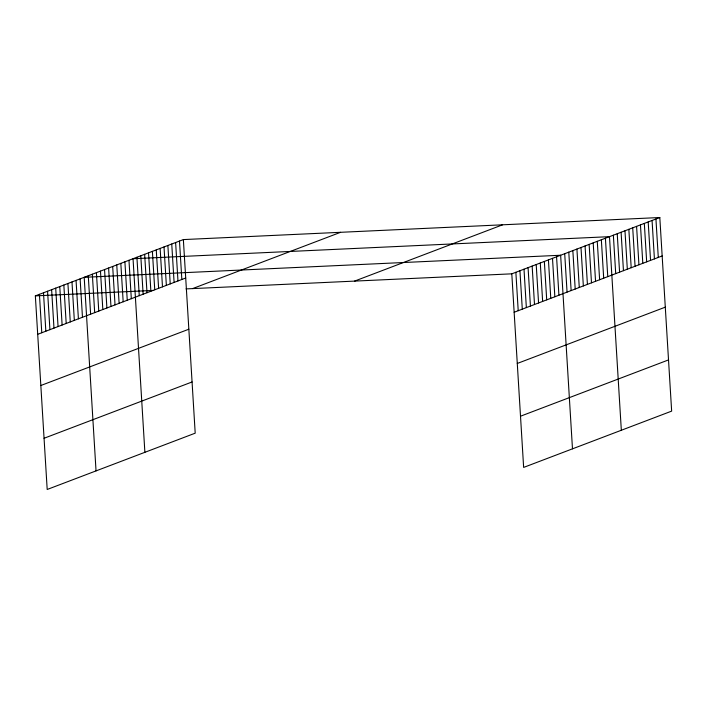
<?xml version="1.0" encoding="UTF-8"?>
<svg xmlns="http://www.w3.org/2000/svg" width="707" height="707" viewBox="0 0 707 707"><rect width="100%" height="100%" fill="white"/><g stroke="black" fill="none" stroke-linecap="round" stroke-linejoin="round"><path stroke-width="1.06" d="M183.36 239.585L195.203 433.17L47.192 489.474L35.35 295.88L183.36 239.585L659.808 217.526L671.65 411.12L523.64 467.415L511.797 273.83L659.808 217.526M37.701 334.305L185.711 278.01M192.578 288.606L340.588 232.303M40.829 385.509L188.849 329.215M354.569 281.103L502.58 224.808M44.055 438.269L192.074 381.966M514.148 312.255L662.159 255.952M517.277 363.46L665.296 307.156M520.502 416.211L668.522 359.916M35.35 295.88L153.269 290.427M186.029 288.907L511.797 273.83M655.937 219.002L658.288 257.428M652.066 220.469L654.417 258.895M648.195 221.945L650.546 260.37M644.324 223.421L646.675 261.846M640.454 224.888L642.804 263.313M636.583 226.364L638.934 264.789M632.712 227.831L635.063 266.265M628.841 229.307L631.192 267.732M624.97 230.782L627.321 269.208M621.1 232.25L623.45 270.675M617.229 233.725L619.579 272.151M613.358 235.201L615.709 273.627M621.329 430.263L609.487 236.668L133.04 258.727L144.882 452.312M605.413 238.215L607.764 276.64M601.348 239.77L603.69 278.196M597.274 241.317L599.624 279.742M593.2 242.863L595.55 281.289M589.134 244.41L591.485 282.835M585.06 245.956L587.411 284.382M580.995 247.503L583.346 285.937M576.921 249.058L579.272 287.484M572.847 250.605L575.198 289.03M568.782 252.152L571.132 290.577M564.707 253.698L567.058 292.124M572.484 448.839L560.642 255.245L84.195 277.303L96.037 470.897M556.568 256.8L558.919 295.226M552.503 258.347L554.845 296.772M548.429 259.893L550.78 298.319M544.355 261.44L546.705 299.865M540.289 262.986L542.64 301.412M536.215 264.542L538.566 302.967M532.15 266.088L534.501 304.514M528.076 267.635L530.427 306.06M524.002 269.181L526.353 307.607M519.937 270.728L522.287 309.153M515.863 272.283L518.213 310.709M179.49 241.052L181.84 279.477M175.619 242.528L177.97 280.953M171.748 244.003L174.099 282.429M167.877 245.47L170.228 283.896M164.006 246.946L166.357 285.372M160.136 248.413L162.486 286.848M156.265 249.889L158.615 288.315M152.394 251.365L154.745 289.79M148.523 252.832L150.874 291.257M144.652 254.308L147.003 292.733M140.781 255.784L143.132 294.209M136.911 257.251L139.261 295.676M128.966 260.273L131.316 298.699M124.9 261.82L127.251 300.245M120.826 263.366L123.177 301.792M116.761 264.922L119.112 303.347M112.687 266.468L115.038 304.894M108.613 268.015L110.964 306.44M104.548 269.561L106.898 307.987M100.474 271.108L102.824 309.533M96.408 272.655L98.759 311.089M92.334 274.21L94.685 312.635M88.269 275.757L90.62 314.182M80.121 278.85L82.472 317.275M76.056 280.396L78.406 318.822M71.981 281.952L74.332 320.377M67.916 283.498L70.267 321.924M63.842 285.045L66.193 323.47M59.768 286.591L62.119 325.017M55.703 288.138L58.054 326.563M51.629 289.693L53.979 328.119M47.563 291.24L49.914 329.665M43.489 292.786L45.84 331.212M39.424 294.333L41.775 332.758"/></g></svg>
